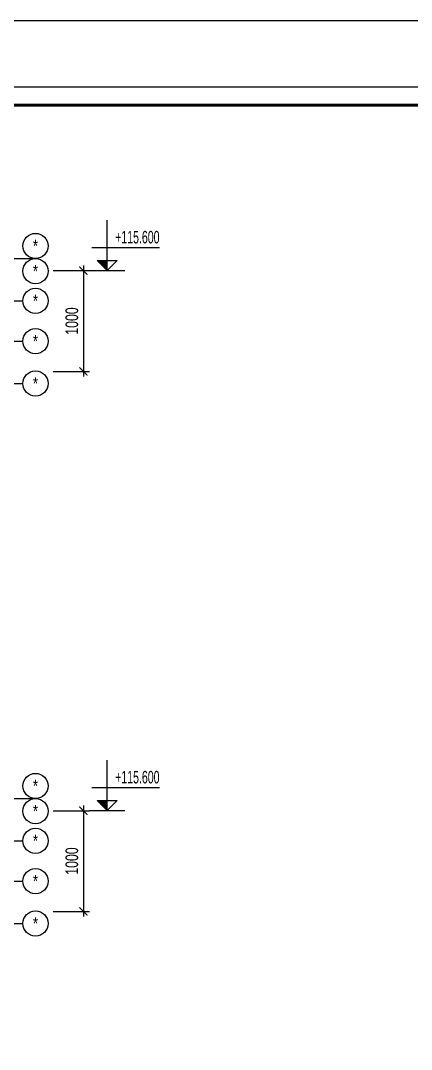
# Model space of a CAD drawing. Header units: millimetres. Extents: x -25284 to 100333, y 0 to 76881.
# Drawn here: x 28170 to 32045, y 25428 to 35640 of the extents above; entities that cross this region are included whole.
import ezdxf
from ezdxf.enums import TextEntityAlignment as Align

# ---------------------------------------------------------------- set-up
doc = ezdxf.new("R2010")
doc.units = ezdxf.units.MM
doc.header["$LTSCALE"] = 500
doc.header["$MEASUREMENT"] = 0
for name, color, linetype in [('CDC-KHUNGTEN', 7, 'Continuous'), ('CHI', 1, 'Continuous'), ('DIM', 1, 'Continuous'), ('KCS_CHI', 1, 'Continuous'), ('KCS_DIM', 1, 'Continuous'), ('KCS_HATCH', 201, 'Continuous'), ('KCS_TEXT', 2, 'Continuous'), ('KCS_TEXT_TK', 2, 'Continuous')]:
    doc.layers.add(name, color=color, linetype=linetype)
doc.styles.add('KCS_SMTEXT', font='arial.ttf', dxfattribs={"width": 0.7})
doc.dimstyles.new('KCS_DIM50', dxfattribs={"dimscale": 50, "dimtxt": 2.5, "dimasz": 1.6, "dimexe": 1.2, "dimexo": 0, "dimgap": 1, "dimtad": 1, "dimdec": 0, "dimzin": 0, "dimdsep": 46, "dimtxsty": 'KCS_SMTEXT', "dimblk": 'ARCHTICK', "dimcen": 0, "dimdle": 1, "dimclrd": 256, "dimclre": 256, "dimclrt": 2, "dimadec": 0, "dimazin": 0, "dimtfac": 1, "dimtdec": 0, "dimtix": 1, "dimtmove": 2, "dimatfit": 3, "dimfxl": 1, "dimtolj": 1, "dimtzin": 0, "dimarcsym": 0})

# ---------------------------------------------------------------- blocks, each defined once
blk = doc.blocks.new('COS_CD')
at = {"layer": 'KCS_HATCH'}
blk.add_hatch(color=256, dxfattribs=at).paths.add_polyline_path([(37.5, 50), (87.5, 0), (87.5, 50)])
at = {"layer": 'CHI'}
for q in [(37.5, 50), (137.5, 50)]:
    blk.add_line((87.5, 0), q, dxfattribs=at)
at = {"layer": 'DIM'}
for p, q in [((0, 0), (175, 0)), ((37.5, 50), (137.5, 50)), ((87.5, 0), (87.5, 50))]:
    blk.add_line(p, q, dxfattribs=at)
blk = doc.blocks.new('_ArchTick')
at = {"color": 0, "linetype": 'ByBlock', "const_width": 0.15}
blk.add_lwpolyline([(-0.5, -0.5), (0.5, 0.5)], dxfattribs=at)
blk = doc.blocks.new('*D353')
at = {"layer": 'Defpoints', "color": 0, "transparency": 16777216}
for p in [(28492, 33158), (28492, 32158), (28792, 32158)]:
    blk.add_point(p, dxfattribs=at)
at = {"layer": 'KCS_DIM', "lineweight": -2, "transparency": 16777216}
for p, q in [((28792, 33208), (28792, 32108)), ((28492, 33158), (28852, 33158)), ((28492, 32158), (28852, 32158))]:
    blk.add_line(p, q, dxfattribs=at)
at = {"layer": 'KCS_DIM', "lineweight": -2, "transparency": 16777216, "xscale": 80, "yscale": 80, "zscale": 80}
for p, rotation in [((28792, 33158), 90), ((28792, 32158), 270)]:
    blk.add_blockref('_ArchTick', p, dxfattribs=dict(at, rotation=rotation))
at = {"layer": 'KCS_DIM', "color": 2, "transparency": 16777216, "insert": (28678, 32658), "char_height": 125, "attachment_point": 5, "rotation": 90, "style": 'KCS_SMTEXT'}
blk.add_mtext('\\A1;1000', dxfattribs=at)
blk = doc.blocks.new('*D424')
at = {"layer": 'Defpoints', "color": 0, "transparency": 16777216}
for p in [(28492, 27798), (28492, 26798), (28792, 26798)]:
    blk.add_point(p, dxfattribs=at)
at = {"layer": 'KCS_DIM', "lineweight": -2, "transparency": 16777216}
for p, q in [((28492, 27798), (28852, 27798)), ((28792, 27848), (28792, 26748)), ((28492, 26798), (28852, 26798))]:
    blk.add_line(p, q, dxfattribs=at)
at = {"layer": 'KCS_DIM', "lineweight": -2, "transparency": 16777216, "xscale": 80, "yscale": 80, "zscale": 80}
for p, rotation in [((28792, 27798), 90), ((28792, 26798), 270)]:
    blk.add_blockref('_ArchTick', p, dxfattribs=dict(at, rotation=rotation))
at = {"layer": 'KCS_DIM', "color": 2, "transparency": 16777216, "insert": (28678, 27298), "char_height": 125, "attachment_point": 5, "rotation": 90, "style": 'KCS_SMTEXT'}
blk.add_mtext('\\A1;1000', dxfattribs=at)
blk = doc.blocks.new('Khung tên chuẩn')
at = {"layer": 'CDC-KHUNGTEN', "color": 8}
blk.add_lwpolyline([(75096, 1100), (83000, 1100), (83000, 58300), (3000, 58300), (3000, 1100), (75096, 1100)], dxfattribs=at)
at = {"layer": 'CDC-KHUNGTEN', "color": 255, "lineweight": 60}
blk.add_lwpolyline([(74900, 1400), (74900, 58000), (3300, 58000), (3300, 1400), (74900, 1400)], close=True, dxfattribs=at)
at = {"layer": 'Defpoints', "color": 1, "ltscale": 0.2}
blk.add_lwpolyline([(0, 0), (0, 59400), (84100, 59400), (84100, 0), (0, 0)], close=True, dxfattribs=at)

msp = doc.modelspace()

# ---------------------------------------------------------------- linework, layer by layer
at = {"layer": 'KCS_CHI'}
for p, q in [((29027.3, 33158), (29027.3, 33658)), ((28877.3, 33388), (29547.3, 33388)), ((26882.3, 33278), (28317.3, 33278)), ((26562.3, 32858), (28192.3, 32858)), ((26122.3, 32458), (28192.3, 32458)), ((26562.3, 32038), (28192.3, 32038)), ((29027.3, 27798.3), (29027.3, 28298.3)), ((28877.3, 28028.3), (29547.3, 28028.3)), ((26882.3, 27918.3), (28317.3, 27918.3)), ((26402.3, 27498.3), (28192.3, 27498.3)), ((26122.3, 27098.3), (28192.3, 27098.3)), ((26562.3, 26678.3), (28192.3, 26678.3))]:
    msp.add_line(p, q, dxfattribs=at)
at = {"layer": 'KCS_TEXT_TK', "color": 1}
for centre in [(28317.3, 33403), (28317.3, 33153), (28317.3, 32858), (28317.3, 32458), (28317.3, 32038), (28317.3, 28043.3), (28317.3, 27793.3), (28317.3, 27498.3), (28317.3, 27098.3), (28317.3, 26678.3)]:
    msp.add_circle(centre, 125, dxfattribs=at)

# ---------------------------------------------------------------- block references
at = {"xscale": 0.6000000003099577, "yscale": 0.6000000003099577, "zscale": 0.6000000003099577}
msp.add_blockref('Khung tên chuẩn', (0, 0), dxfattribs=at)
at = {"layer": 'KCS_CHI', "xscale": 2, "yscale": 2, "zscale": 2}
for p in [(28852.3, 33158), (28852.3, 27798.3)]:
    msp.add_blockref('COS_CD', p, dxfattribs=at)

# ---------------------------------------------------------------- texts
at = {"layer": 'KCS_TEXT', "style": 'KCS_SMTEXT', "width": 0.6}
for p in [(29547.3, 33428), (29547.3, 28068.3)]:
    msp.add_text('+115.600', height=125, dxfattribs=at).set_placement(p, align=Align.RIGHT)
at = {"layer": 'KCS_TEXT_TK', "style": 'KCS_SMTEXT', "width": 0.75}
for p in [(28317.3, 33403), (28317.3, 33153), (28317.3, 32858), (28317.3, 32458), (28317.3, 32038), (28317.3, 28043.3), (28317.3, 27793.3), (28317.3, 27498.3), (28317.3, 27098.3), (28317.3, 26678.3)]:
    msp.add_text('*', height=125, dxfattribs=at).set_placement(p, align=Align.MIDDLE_CENTER)

# ---------------------------------------------------------------- dimensions: what is measured, and where the dimension line sits
at = {"layer": 'KCS_DIM'}
for base, p1, p2, picture, middle in [((28792.3, 32158), (28492.3, 33158), (28492.3, 32158), '*D353', (28678.4, 32658)), ((28792.3, 26798.3), (28492.3, 27798.3), (28492.3, 26798.3), '*D424', (28678.4, 27298.3))]:
    dim = msp.add_linear_dim(base=base, p1=p1, p2=p2, angle=90, dimstyle='KCS_DIM50', dxfattribs=at)
    dim.commit()
    dim.dimension.update_dxf_attribs({"geometry": picture, "text_midpoint": middle})

doc.saveas('drawing.dxf')
